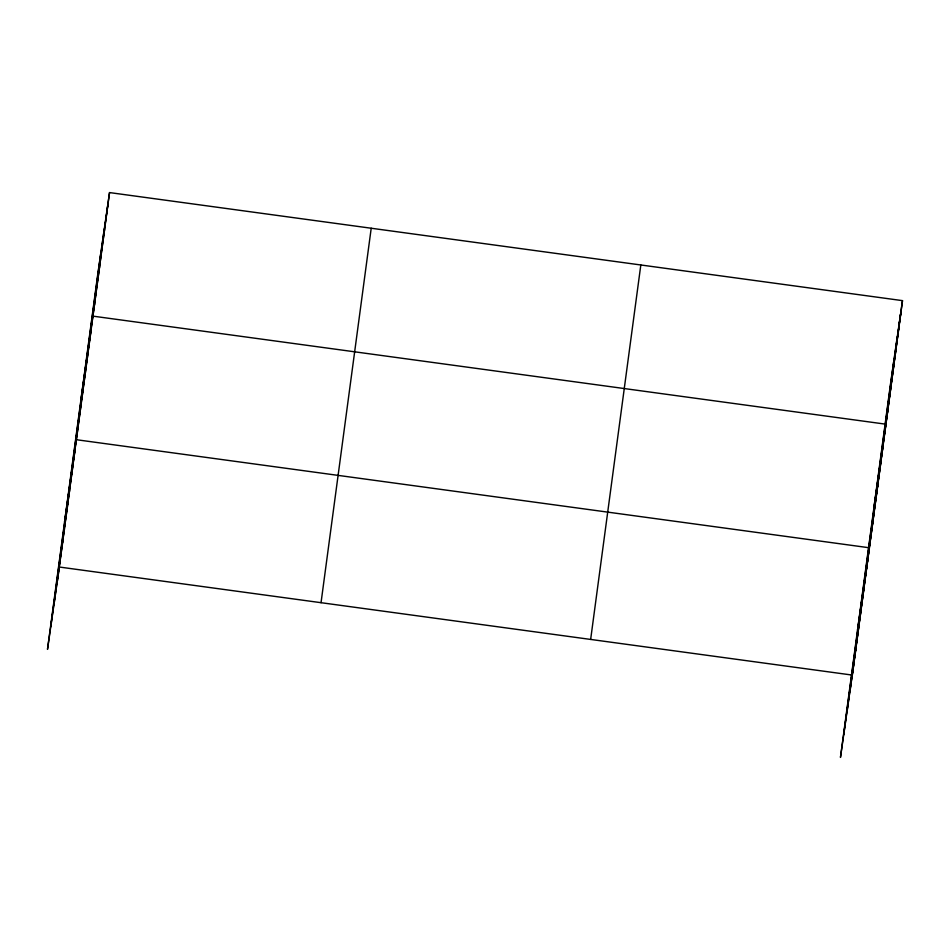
<?xml version="1.0" encoding="UTF-8"?>
<svg xmlns="http://www.w3.org/2000/svg" width="950" height="950" viewBox="0 0 950 950"><rect width="100%" height="100%" fill="white"/><g stroke="black" fill="none" stroke-linecap="round" stroke-linejoin="round"><path stroke-width="1.43" d="M50.766 626.727L100.926 252.273M54.126 603.416L104.286 228.962M57.38 580.783L109.535 192.577L902.5 300.639L852.328 675.094L59.363 567.031L47.5 649.361L97.672 274.906L109.535 192.577M321.041 602.692L371.213 228.237M590.651 639.433L640.822 264.979M843.731 734.789L893.903 360.335M847.091 711.479L897.263 337.024M850.345 688.857L900.517 314.402M104.239 231.04L107.873 204.939M100.926 255.764L104.571 229.651M99.275 268.114L101.258 254.362M95.962 292.826L99.596 266.724M94.311 305.188L96.282 291.436M81.118 398.466L94.632 303.786M87.685 354.611L91.319 328.498M86.022 366.973L88.006 353.222M82.721 391.685L86.355 365.572M81.059 404.047L83.042 390.284M77.746 428.759L81.391 402.646M64.552 522.037L78.078 427.358M72.734 466.201L74.718 452.449M69.326 491.661L73.007 465.179M67.616 504.402L69.599 490.639M64.208 529.862L67.889 503.369M62.498 542.592L64.481 528.841M59.09 568.053L62.771 541.571M902.5 300.639L890.637 382.969L840.465 757.423L854.038 662.364M898.866 326.753L900.849 313.001M895.553 351.464L899.187 325.363M893.891 363.826L895.874 350.075M890.589 388.538L894.223 362.425M887.276 413.25L890.91 387.149M885.614 425.612L887.597 411.861M874.083 506.54L885.946 424.211L92.981 316.148M880.65 462.686L882.633 448.923M877.337 487.397L880.982 461.284M874.024 512.109L877.669 485.996M872.373 524.471L874.356 510.708M869.06 549.183L872.694 523.07M857.529 630.111L869.393 547.782L76.416 439.719M863.989 587.005L867.682 560.512M860.581 612.465L864.274 585.984M858.883 625.195L860.854 611.444M855.463 650.655L859.156 624.174M853.765 663.385L855.736 649.634"/></g></svg>
